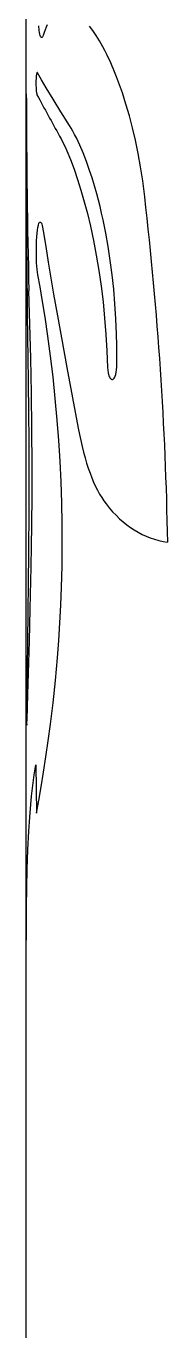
# Model space of a CAD drawing. Extents: x -234 to 1000, y -95 to 506.
# Drawn here: x 934.66 to 937.9, y 66.97 to 97.09 of the extents above; entities that cross this region are included whole.
import ezdxf

# ---------------------------------------------------------------- set-up
doc = ezdxf.new("R2010")
doc.units = 0
doc.header["$LTSCALE"] = 7
doc.header["$MEASUREMENT"] = 0
doc.layers.add('8', color=250, linetype='CONTINUOUS', lineweight=15)

msp = doc.modelspace()

# ---------------------------------------------------------------- linework, layer by layer
at = {"layer": '8', "lineweight": 30}
msp.add_line((934.6571, 66.9665), (934.6571, 145.7345), dxfattribs=at)
at = {"layer": '8', "lineweight": 30, "ltscale": 0.005242}
msp.add_line((934.6594, 95.4385), (934.6572, 95.6482), dxfattribs=at)
at = {"layer": '8', "lineweight": 30, "ltscale": 0.027716}
msp.add_line((934.8746, 80.1232), (934.8871, 79.0147), dxfattribs=at)
at = {"layer": '8', "lineweight": 30}
for points in [[(935.0437, 96.8803), (935.0359, 96.8589), (935.0277, 96.8426), (935.0221, 96.8348), (935.0164, 96.8297), (935.0108, 96.8272), (935.0051, 96.8275), (934.9995, 96.8306), (934.9941, 96.8363), (934.9846, 96.8532), (934.9758, 96.8776), (934.9679, 96.9087), (934.9602, 96.9487), (934.9536, 96.9946), (934.9432, 97.0992)], [(935.1363, 97.1192), (935.1125, 97.0664), (935.0896, 97.0104), (935.0661, 96.9472), (935.0437, 96.8803)], [(937.3694, 93.1722), (937.347, 93.3574), (937.3222, 93.5412), (937.2734, 93.857), (937.2175, 94.168), (937.1551, 94.4714), (937.089, 94.7559), (937.0171, 95.0327), (936.9398, 95.3008), (936.8574, 95.5591), (936.8141, 95.6851), (936.7698, 95.8082), (936.725, 95.9263), (936.6794, 96.0413), (936.592, 96.2466), (936.5018, 96.4397), (936.4558, 96.5313), (936.4093, 96.6196), (936.334, 96.7532), (936.2579, 96.8772), (936.1812, 96.9909), (936.1044, 97.0939)], [(934.9162, 96.0213), (934.9119, 96.0269), (934.9097, 96.028), (934.9074, 96.0279), (934.906, 96.0272), (934.9031, 96.0242), (934.8993, 96.0167), (934.8923, 95.991), (934.886, 95.9501), (934.8815, 95.9007), (934.8779, 95.8239), (934.8773, 95.7433), (934.8796, 95.6675), (934.8847, 95.5985), (934.8893, 95.5628), (934.8949, 95.5343), (934.9013, 95.5158)], [(935.6465, 94.8116), (935.4495, 95.1248), (935.2711, 95.4134), (935.1128, 95.6766), (935.0082, 95.8566), (934.9162, 96.0213)], [(936.7281, 89.2629), (936.7306, 89.5148), (936.7291, 89.7667), (936.7236, 90.0184), (936.7094, 90.3674), (936.6876, 90.7142), (936.659, 91.0494), (936.6234, 91.3807), (936.5809, 91.707), (936.5319, 92.0273), (936.4764, 92.3403), (936.4149, 92.6448), (936.3811, 92.7975), (936.3458, 92.9474), (936.3093, 93.0939), (936.2715, 93.2374), (936.2189, 93.4241), (936.1643, 93.6047), (936.1078, 93.7786), (936.0347, 93.9856), (935.9595, 94.1803), (935.8825, 94.3613), (935.8043, 94.5276), (935.7641, 94.6065), (935.7238, 94.6812), (935.6851, 94.7485), (935.6465, 94.8116)], [(935.4195, 94.5661), (935.4606, 94.4893), (935.5019, 94.4069), (935.5434, 94.3191), (935.585, 94.2262), (935.6679, 94.026), (935.7499, 93.8078), (935.8302, 93.5731), (935.9084, 93.3233), (935.9836, 93.0601), (936.0555, 92.7847), (936.1234, 92.4983), (936.1939, 92.1686), (936.2586, 91.8282), (936.317, 91.4785), (936.3689, 91.1206), (936.4138, 90.756), (936.4515, 90.3857), (936.4818, 90.011), (936.5045, 89.6328), (936.5194, 89.2522)], [(934.9223, 91.3783), (934.913, 91.4377), (934.9052, 91.505), (934.8988, 91.5787), (934.8939, 91.6572), (934.8881, 91.8235), (934.8876, 91.9933), (934.8922, 92.1585), (934.8975, 92.2508), (934.9046, 92.3377), (934.9125, 92.4069), (934.922, 92.4683), (934.9338, 92.523), (934.9472, 92.5634), (934.9543, 92.5771), (934.9616, 92.5867), (934.9716, 92.5928), (934.9819, 92.591), (934.9922, 92.5814), (935.0022, 92.5646), (935.0119, 92.5411), (935.0212, 92.5113), (935.0299, 92.4761), (935.0453, 92.3921)], [(935.0453, 92.3921), (935.101, 92.0339), (935.1593, 91.6719), (935.283, 90.9364), (935.3701, 90.438), (935.4602, 89.9335), (935.5845, 89.2519), (935.8432, 87.8607)], [(934.8871, 79.0147), (934.9403, 79.305), (934.9952, 79.6188), (935.0506, 79.9534), (935.1056, 80.3067), (935.1592, 80.6769), (935.2106, 81.0618), (935.2698, 81.5528), (935.3234, 82.0605), (935.3478, 82.3197), (935.3704, 82.5821), (935.4007, 82.981), (935.4266, 83.3852), (935.4477, 83.7938), (935.4638, 84.2057), (935.4762, 84.6892), (935.4815, 85.1744), (935.4796, 85.6598), (935.4707, 86.1439), (935.4547, 86.6254), (935.4319, 87.1027), (935.4027, 87.5744), (935.3673, 88.0389), (935.3214, 88.543), (935.2694, 89.0343), (935.212, 89.5104), (935.1505, 89.9682), (935.086, 90.4045), (935.0202, 90.816), (934.9708, 91.106), (934.9223, 91.3783)], [(934.6752, 81.1596), (934.6908, 81.7419), (934.7268, 82.9622), (934.7475, 83.7118), (934.7693, 84.6702), (934.7776, 85.1476), (934.7841, 85.6281), (934.7897, 86.3125), (934.7909, 86.9989), (934.7864, 87.8331), (934.7757, 88.6619), (934.7599, 89.4619), (934.7472, 89.9877), (934.7183, 91.0157)], [(934.6795, 90.4584), (934.6948, 89.4611), (934.7018, 88.9533), (934.7104, 88.183), (934.7149, 87.6003), (934.7174, 87.015), (934.7169, 85.9996), (934.7102, 84.9886), (934.7027, 84.3045), (934.6934, 83.6285), (934.673, 82.3109), (934.6622, 81.4887)], [(936.5194, 89.2522), (936.5238, 89.1872), (936.5331, 89.1252), (936.5406, 89.0924), (936.55, 89.0619), (936.5596, 89.0377), (936.5704, 89.0167), (936.5831, 88.9983), (936.5967, 88.9852), (936.6056, 88.9798), (936.6149, 88.9767), (936.6242, 88.9761), (936.6336, 88.9779), (936.6429, 88.9821), (936.6521, 88.9886), (936.6615, 88.998), (936.6704, 89.0096), (936.6813, 89.0279), (936.6911, 89.0491), (936.7056, 89.0925), (936.7173, 89.1461), (936.7249, 89.2037), (936.7281, 89.2629)], [(934.6622, 81.4887), (934.6615, 81.3199), (934.6625, 81.1571), (934.6639, 81.0914), (934.6663, 81.043), (934.6674, 81.0369), (934.6676, 81.0363), (934.6677, 81.0362), (934.6678, 81.0361), (934.6681, 81.0361), (934.6682, 81.0362), (934.6684, 81.0365), (934.6688, 81.0377), (934.6706, 81.052), (934.6723, 81.0789), (934.6752, 81.1596)], [(934.6571, 75.8356), (934.6582, 76.3531), (934.6621, 76.8598), (934.6686, 77.3009), (934.6786, 77.731), (934.6938, 78.1741), (934.7147, 78.6018), (934.728, 78.8148), (934.7431, 79.023), (934.7593, 79.2159), (934.7774, 79.404), (934.8056, 79.6537), (934.8379, 79.8936), (934.8746, 80.1232)]]:
    msp.add_lwpolyline(points, dxfattribs=at)
for centre, radius, start, end in [((985.6496, 122.6359), 57.5406, 208.12028, 209.197524), ((1102.1911, 95.3915), 167.5308, 179.983913, 181.496694), ((1186.7486, 93.79), 252.0916, 179.867909, 180.757231), ((856.9043, 83.8492), 81.0026, 0.982772, 6.609053)]:
    msp.add_arc(centre, radius, start, end, dxfattribs=at)
for centre, major_axis, ratio, start_param, end_param in [((941.2072, 104.2868), (-4.153, -18.5691), 0.2027503, 5.8413744, 6.1155801), ((948.9726, 116.4525), (-11.4794, -31.1123), 0.2426402, 6.1315077, 6.3343597)]:
    msp.add_ellipse(centre, major_axis=major_axis, ratio=ratio, start_param=start_param, end_param=end_param, dxfattribs=at)

doc.saveas('drawing.dxf')
